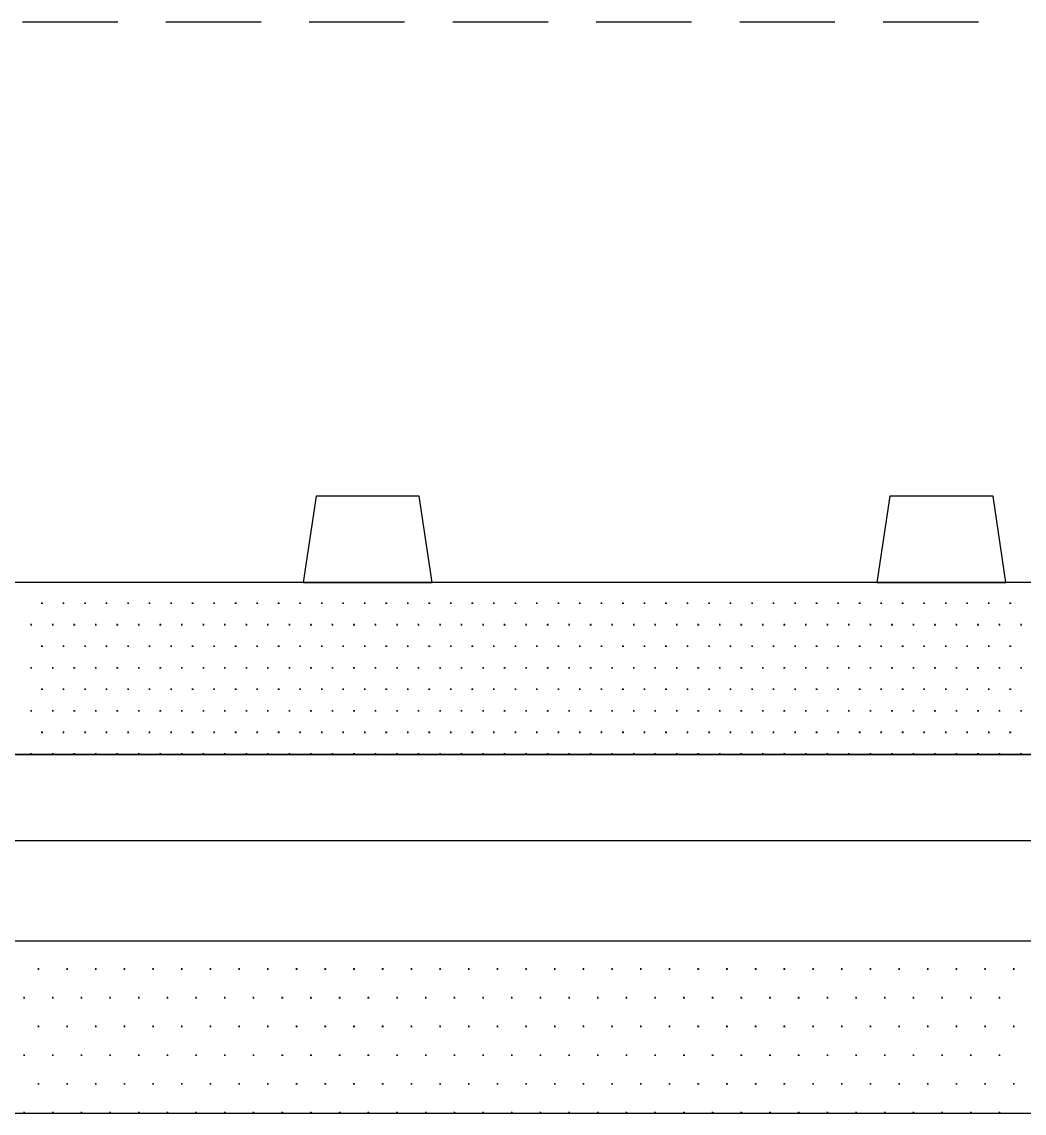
# Model space of a CAD drawing. Extents: x 0 to 291, y 0 to 144.
# Drawn here: x 77.99 to 91.97, y 74.2 to 89.42 of the extents above; entities that cross this region are included whole.
import ezdxf

# ---------------------------------------------------------------- set-up
doc = ezdxf.new("R2010")
doc.units = 0

msp = doc.modelspace()

# ---------------------------------------------------------------- linework, layer by layer
at = {"layer": 'StackupLayer'}
for p, q in [((78, 89.415), (79.328, 89.415)), ((80, 89.415), (81.328, 89.415)), ((82, 89.415), (83.328, 89.415)), ((84, 89.415), (85.328, 89.415)), ((86, 89.415), (87.328, 89.415)), ((88, 89.415), (89.328, 89.415)), ((90, 89.415), (91.328, 89.415)), ((82.093, 82.8), (81.913, 81.6)), ((83.533, 82.8), (82.093, 82.8)), ((83.713, 81.6), (83.533, 82.8)), ((90.093, 82.8), (89.913, 81.6)), ((91.533, 82.8), (90.093, 82.8)), ((91.713, 81.6), (91.533, 82.8)), ((106.813, 81.6), (50.813, 81.6)), ((81.913, 81.6), (83.713, 81.6)), ((89.913, 81.6), (91.713, 81.6)), ((78.263, 81.31), (78.283, 81.31)), ((78.273, 81.3), (78.273, 81.32)), ((78.563, 81.31), (78.583, 81.31)), ((78.573, 81.3), (78.573, 81.32)), ((78.863, 81.31), (78.883, 81.31)), ((78.873, 81.3), (78.873, 81.32)), ((79.163, 81.31), (79.183, 81.31)), ((79.173, 81.3), (79.173, 81.32)), ((79.463, 81.31), (79.483, 81.31)), ((79.473, 81.3), (79.473, 81.32)), ((79.763, 81.31), (79.783, 81.31)), ((79.773, 81.3), (79.773, 81.32)), ((80.063, 81.31), (80.083, 81.31)), ((80.073, 81.3), (80.073, 81.32)), ((80.363, 81.31), (80.383, 81.31)), ((80.373, 81.3), (80.373, 81.32)), ((80.663, 81.31), (80.683, 81.31)), ((80.673, 81.3), (80.673, 81.32)), ((80.963, 81.31), (80.983, 81.31)), ((80.973, 81.3), (80.973, 81.32)), ((81.263, 81.31), (81.283, 81.31)), ((81.273, 81.3), (81.273, 81.32)), ((81.563, 81.31), (81.583, 81.31)), ((81.573, 81.3), (81.573, 81.32)), ((81.863, 81.31), (81.883, 81.31)), ((81.873, 81.3), (81.873, 81.32)), ((82.163, 81.31), (82.183, 81.31)), ((82.173, 81.3), (82.173, 81.32)), ((82.463, 81.31), (82.483, 81.31)), ((82.473, 81.3), (82.473, 81.32)), ((82.763, 81.31), (82.783, 81.31)), ((82.773, 81.3), (82.773, 81.32)), ((83.063, 81.31), (83.083, 81.31)), ((83.073, 81.3), (83.073, 81.32)), ((83.363, 81.31), (83.383, 81.31)), ((83.373, 81.3), (83.373, 81.32)), ((83.663, 81.31), (83.683, 81.31)), ((83.673, 81.3), (83.673, 81.32)), ((83.963, 81.31), (83.983, 81.31)), ((83.973, 81.3), (83.973, 81.32)), ((84.263, 81.31), (84.283, 81.31)), ((84.273, 81.3), (84.273, 81.32)), ((84.563, 81.31), (84.583, 81.31)), ((84.573, 81.3), (84.573, 81.32)), ((84.863, 81.31), (84.883, 81.31)), ((84.873, 81.3), (84.873, 81.32)), ((85.163, 81.31), (85.183, 81.31)), ((85.173, 81.3), (85.173, 81.32)), ((85.463, 81.31), (85.483, 81.31)), ((85.473, 81.3), (85.473, 81.32)), ((85.763, 81.31), (85.783, 81.31)), ((85.773, 81.3), (85.773, 81.32)), ((86.063, 81.31), (86.083, 81.31)), ((86.073, 81.3), (86.073, 81.32)), ((86.363, 81.31), (86.383, 81.31)), ((86.373, 81.3), (86.373, 81.32)), ((86.663, 81.31), (86.683, 81.31)), ((86.673, 81.3), (86.673, 81.32)), ((86.963, 81.31), (86.983, 81.31)), ((86.973, 81.3), (86.973, 81.32)), ((87.263, 81.31), (87.283, 81.31)), ((87.273, 81.3), (87.273, 81.32)), ((87.563, 81.31), (87.583, 81.31)), ((87.573, 81.3), (87.573, 81.32)), ((87.863, 81.31), (87.883, 81.31)), ((87.873, 81.3), (87.873, 81.32)), ((88.163, 81.31), (88.183, 81.31)), ((88.173, 81.3), (88.173, 81.32)), ((88.463, 81.31), (88.483, 81.31)), ((88.473, 81.3), (88.473, 81.32)), ((88.763, 81.31), (88.783, 81.31)), ((88.773, 81.3), (88.773, 81.32)), ((89.063, 81.31), (89.083, 81.31)), ((89.073, 81.3), (89.073, 81.32)), ((89.363, 81.31), (89.383, 81.31)), ((89.373, 81.3), (89.373, 81.32)), ((89.663, 81.31), (89.683, 81.31)), ((89.673, 81.3), (89.673, 81.32)), ((89.963, 81.31), (89.983, 81.31)), ((89.973, 81.3), (89.973, 81.32)), ((90.263, 81.31), (90.283, 81.31)), ((90.273, 81.3), (90.273, 81.32)), ((90.563, 81.31), (90.583, 81.31)), ((90.573, 81.3), (90.573, 81.32)), ((90.863, 81.31), (90.883, 81.31)), ((90.873, 81.3), (90.873, 81.32)), ((91.163, 81.31), (91.183, 81.31)), ((91.173, 81.3), (91.173, 81.32)), ((91.463, 81.31), (91.483, 81.31)), ((91.473, 81.3), (91.473, 81.32)), ((91.763, 81.31), (91.783, 81.31)), ((91.773, 81.3), (91.773, 81.32)), ((78.113, 81.01), (78.133, 81.01)), ((78.123, 81), (78.123, 81.02)), ((78.413, 81.01), (78.433, 81.01)), ((78.423, 81), (78.423, 81.02)), ((78.713, 81.01), (78.733, 81.01)), ((78.723, 81), (78.723, 81.02)), ((79.013, 81.01), (79.033, 81.01)), ((79.023, 81), (79.023, 81.02)), ((79.313, 81.01), (79.333, 81.01)), ((79.323, 81), (79.323, 81.02)), ((79.613, 81.01), (79.633, 81.01)), ((79.623, 81), (79.623, 81.02)), ((79.913, 81.01), (79.933, 81.01)), ((79.923, 81), (79.923, 81.02)), ((80.213, 81.01), (80.233, 81.01)), ((80.223, 81), (80.223, 81.02)), ((80.513, 81.01), (80.533, 81.01)), ((80.523, 81), (80.523, 81.02)), ((80.813, 81.01), (80.833, 81.01)), ((80.823, 81), (80.823, 81.02)), ((81.113, 81.01), (81.133, 81.01)), ((81.123, 81), (81.123, 81.02)), ((81.413, 81.01), (81.433, 81.01)), ((81.423, 81), (81.423, 81.02)), ((81.713, 81.01), (81.733, 81.01)), ((81.723, 81), (81.723, 81.02)), ((82.013, 81.01), (82.033, 81.01)), ((82.023, 81), (82.023, 81.02)), ((82.313, 81.01), (82.333, 81.01)), ((82.323, 81), (82.323, 81.02)), ((82.613, 81.01), (82.633, 81.01)), ((82.623, 81), (82.623, 81.02)), ((82.913, 81.01), (82.933, 81.01)), ((82.923, 81), (82.923, 81.02)), ((83.213, 81.01), (83.233, 81.01)), ((83.223, 81), (83.223, 81.02)), ((83.513, 81.01), (83.533, 81.01)), ((83.523, 81), (83.523, 81.02)), ((83.813, 81.01), (83.833, 81.01)), ((83.823, 81), (83.823, 81.02)), ((84.113, 81.01), (84.133, 81.01)), ((84.123, 81), (84.123, 81.02)), ((84.413, 81.01), (84.433, 81.01)), ((84.423, 81), (84.423, 81.02)), ((84.713, 81.01), (84.733, 81.01)), ((84.723, 81), (84.723, 81.02)), ((85.013, 81.01), (85.033, 81.01)), ((85.023, 81), (85.023, 81.02)), ((85.313, 81.01), (85.333, 81.01)), ((85.323, 81), (85.323, 81.02)), ((85.613, 81.01), (85.633, 81.01)), ((85.623, 81), (85.623, 81.02)), ((85.913, 81.01), (85.933, 81.01)), ((85.923, 81), (85.923, 81.02)), ((86.213, 81.01), (86.233, 81.01)), ((86.223, 81), (86.223, 81.02)), ((86.513, 81.01), (86.533, 81.01)), ((86.523, 81), (86.523, 81.02)), ((86.813, 81.01), (86.833, 81.01)), ((86.823, 81), (86.823, 81.02)), ((87.113, 81.01), (87.133, 81.01)), ((87.123, 81), (87.123, 81.02)), ((87.413, 81.01), (87.433, 81.01)), ((87.423, 81), (87.423, 81.02)), ((87.713, 81.01), (87.733, 81.01)), ((87.723, 81), (87.723, 81.02)), ((88.013, 81.01), (88.033, 81.01)), ((88.023, 81), (88.023, 81.02)), ((88.313, 81.01), (88.333, 81.01)), ((88.323, 81), (88.323, 81.02)), ((88.613, 81.01), (88.633, 81.01)), ((88.623, 81), (88.623, 81.02)), ((88.913, 81.01), (88.933, 81.01)), ((88.923, 81), (88.923, 81.02)), ((89.213, 81.01), (89.233, 81.01)), ((89.223, 81), (89.223, 81.02)), ((89.513, 81.01), (89.533, 81.01)), ((89.523, 81), (89.523, 81.02)), ((89.813, 81.01), (89.833, 81.01)), ((89.823, 81), (89.823, 81.02)), ((90.113, 81.01), (90.133, 81.01)), ((90.123, 81), (90.123, 81.02)), ((90.413, 81.01), (90.433, 81.01)), ((90.423, 81), (90.423, 81.02)), ((90.713, 81.01), (90.733, 81.01)), ((90.723, 81), (90.723, 81.02)), ((91.013, 81.01), (91.033, 81.01)), ((91.023, 81), (91.023, 81.02)), ((91.313, 81.01), (91.333, 81.01)), ((91.323, 81), (91.323, 81.02)), ((91.613, 81.01), (91.633, 81.01)), ((91.623, 81), (91.623, 81.02)), ((91.913, 81.01), (91.933, 81.01)), ((91.923, 81), (91.923, 81.02)), ((78.263, 80.71), (78.283, 80.71)), ((78.273, 80.7), (78.273, 80.72)), ((78.563, 80.71), (78.583, 80.71)), ((78.573, 80.7), (78.573, 80.72)), ((78.863, 80.71), (78.883, 80.71)), ((78.873, 80.7), (78.873, 80.72)), ((79.163, 80.71), (79.183, 80.71)), ((79.173, 80.7), (79.173, 80.72)), ((79.463, 80.71), (79.483, 80.71)), ((79.473, 80.7), (79.473, 80.72)), ((79.763, 80.71), (79.783, 80.71)), ((79.773, 80.7), (79.773, 80.72)), ((80.063, 80.71), (80.083, 80.71)), ((80.073, 80.7), (80.073, 80.72)), ((80.363, 80.71), (80.383, 80.71)), ((80.373, 80.7), (80.373, 80.72)), ((80.663, 80.71), (80.683, 80.71)), ((80.673, 80.7), (80.673, 80.72)), ((80.963, 80.71), (80.983, 80.71)), ((80.973, 80.7), (80.973, 80.72)), ((81.263, 80.71), (81.283, 80.71)), ((81.273, 80.7), (81.273, 80.72)), ((81.563, 80.71), (81.583, 80.71)), ((81.573, 80.7), (81.573, 80.72)), ((81.863, 80.71), (81.883, 80.71)), ((81.873, 80.7), (81.873, 80.72)), ((82.163, 80.71), (82.183, 80.71)), ((82.173, 80.7), (82.173, 80.72)), ((82.463, 80.71), (82.483, 80.71)), ((82.473, 80.7), (82.473, 80.72)), ((82.763, 80.71), (82.783, 80.71)), ((82.773, 80.7), (82.773, 80.72)), ((83.063, 80.71), (83.083, 80.71)), ((83.073, 80.7), (83.073, 80.72)), ((83.363, 80.71), (83.383, 80.71)), ((83.373, 80.7), (83.373, 80.72)), ((83.663, 80.71), (83.683, 80.71)), ((83.673, 80.7), (83.673, 80.72)), ((83.963, 80.71), (83.983, 80.71)), ((83.973, 80.7), (83.973, 80.72)), ((84.263, 80.71), (84.283, 80.71)), ((84.273, 80.7), (84.273, 80.72)), ((84.563, 80.71), (84.583, 80.71)), ((84.573, 80.7), (84.573, 80.72)), ((84.863, 80.71), (84.883, 80.71)), ((84.873, 80.7), (84.873, 80.72)), ((85.163, 80.71), (85.183, 80.71)), ((85.173, 80.7), (85.173, 80.72)), ((85.463, 80.71), (85.483, 80.71)), ((85.473, 80.7), (85.473, 80.72)), ((85.763, 80.71), (85.783, 80.71)), ((85.773, 80.7), (85.773, 80.72)), ((86.063, 80.71), (86.083, 80.71)), ((86.073, 80.7), (86.073, 80.72)), ((86.363, 80.71), (86.383, 80.71)), ((86.373, 80.7), (86.373, 80.72)), ((86.663, 80.71), (86.683, 80.71)), ((86.673, 80.7), (86.673, 80.72)), ((86.963, 80.71), (86.983, 80.71)), ((86.973, 80.7), (86.973, 80.72)), ((87.263, 80.71), (87.283, 80.71)), ((87.273, 80.7), (87.273, 80.72)), ((87.563, 80.71), (87.583, 80.71)), ((87.573, 80.7), (87.573, 80.72)), ((87.863, 80.71), (87.883, 80.71)), ((87.873, 80.7), (87.873, 80.72)), ((88.163, 80.71), (88.183, 80.71)), ((88.173, 80.7), (88.173, 80.72)), ((88.463, 80.71), (88.483, 80.71)), ((88.473, 80.7), (88.473, 80.72)), ((88.763, 80.71), (88.783, 80.71)), ((88.773, 80.7), (88.773, 80.72)), ((89.063, 80.71), (89.083, 80.71)), ((89.073, 80.7), (89.073, 80.72)), ((89.363, 80.71), (89.383, 80.71)), ((89.373, 80.7), (89.373, 80.72)), ((89.663, 80.71), (89.683, 80.71)), ((89.673, 80.7), (89.673, 80.72)), ((89.963, 80.71), (89.983, 80.71)), ((89.973, 80.7), (89.973, 80.72)), ((90.263, 80.71), (90.283, 80.71)), ((90.273, 80.7), (90.273, 80.72)), ((90.563, 80.71), (90.583, 80.71)), ((90.573, 80.7), (90.573, 80.72)), ((90.863, 80.71), (90.883, 80.71)), ((90.873, 80.7), (90.873, 80.72)), ((91.163, 80.71), (91.183, 80.71)), ((91.173, 80.7), (91.173, 80.72)), ((91.463, 80.71), (91.483, 80.71)), ((91.473, 80.7), (91.473, 80.72)), ((91.763, 80.71), (91.783, 80.71)), ((91.773, 80.7), (91.773, 80.72)), ((78.113, 80.41), (78.133, 80.41)), ((78.123, 80.4), (78.123, 80.42)), ((78.413, 80.41), (78.433, 80.41)), ((78.423, 80.4), (78.423, 80.42)), ((78.713, 80.41), (78.733, 80.41)), ((78.723, 80.4), (78.723, 80.42)), ((79.013, 80.41), (79.033, 80.41)), ((79.023, 80.4), (79.023, 80.42)), ((79.313, 80.41), (79.333, 80.41)), ((79.323, 80.4), (79.323, 80.42)), ((79.613, 80.41), (79.633, 80.41)), ((79.623, 80.4), (79.623, 80.42)), ((79.913, 80.41), (79.933, 80.41)), ((79.923, 80.4), (79.923, 80.42)), ((80.213, 80.41), (80.233, 80.41)), ((80.223, 80.4), (80.223, 80.42)), ((80.513, 80.41), (80.533, 80.41)), ((80.523, 80.4), (80.523, 80.42)), ((80.813, 80.41), (80.833, 80.41)), ((80.823, 80.4), (80.823, 80.42)), ((81.113, 80.41), (81.133, 80.41)), ((81.123, 80.4), (81.123, 80.42)), ((81.413, 80.41), (81.433, 80.41)), ((81.423, 80.4), (81.423, 80.42)), ((81.713, 80.41), (81.733, 80.41)), ((81.723, 80.4), (81.723, 80.42)), ((82.013, 80.41), (82.033, 80.41)), ((82.023, 80.4), (82.023, 80.42)), ((82.313, 80.41), (82.333, 80.41)), ((82.323, 80.4), (82.323, 80.42)), ((82.613, 80.41), (82.633, 80.41)), ((82.623, 80.4), (82.623, 80.42)), ((82.913, 80.41), (82.933, 80.41)), ((82.923, 80.4), (82.923, 80.42)), ((83.213, 80.41), (83.233, 80.41)), ((83.223, 80.4), (83.223, 80.42)), ((83.513, 80.41), (83.533, 80.41)), ((83.523, 80.4), (83.523, 80.42)), ((83.813, 80.41), (83.833, 80.41)), ((83.823, 80.4), (83.823, 80.42)), ((84.113, 80.41), (84.133, 80.41)), ((84.123, 80.4), (84.123, 80.42)), ((84.413, 80.41), (84.433, 80.41)), ((84.423, 80.4), (84.423, 80.42)), ((84.713, 80.41), (84.733, 80.41)), ((84.723, 80.4), (84.723, 80.42)), ((85.013, 80.41), (85.033, 80.41)), ((85.023, 80.4), (85.023, 80.42)), ((85.313, 80.41), (85.333, 80.41)), ((85.323, 80.4), (85.323, 80.42)), ((85.613, 80.41), (85.633, 80.41)), ((85.623, 80.4), (85.623, 80.42)), ((85.913, 80.41), (85.933, 80.41)), ((85.923, 80.4), (85.923, 80.42)), ((86.213, 80.41), (86.233, 80.41)), ((86.223, 80.4), (86.223, 80.42)), ((86.513, 80.41), (86.533, 80.41)), ((86.523, 80.4), (86.523, 80.42)), ((86.813, 80.41), (86.833, 80.41)), ((86.823, 80.4), (86.823, 80.42)), ((87.113, 80.41), (87.133, 80.41)), ((87.123, 80.4), (87.123, 80.42)), ((87.413, 80.41), (87.433, 80.41)), ((87.423, 80.4), (87.423, 80.42)), ((87.713, 80.41), (87.733, 80.41)), ((87.723, 80.4), (87.723, 80.42)), ((88.013, 80.41), (88.033, 80.41)), ((88.023, 80.4), (88.023, 80.42)), ((88.313, 80.41), (88.333, 80.41)), ((88.323, 80.4), (88.323, 80.42)), ((88.613, 80.41), (88.633, 80.41)), ((88.623, 80.4), (88.623, 80.42)), ((88.913, 80.41), (88.933, 80.41)), ((88.923, 80.4), (88.923, 80.42)), ((89.213, 80.41), (89.233, 80.41)), ((89.223, 80.4), (89.223, 80.42)), ((89.513, 80.41), (89.533, 80.41)), ((89.523, 80.4), (89.523, 80.42)), ((89.813, 80.41), (89.833, 80.41)), ((89.823, 80.4), (89.823, 80.42)), ((90.113, 80.41), (90.133, 80.41)), ((90.123, 80.4), (90.123, 80.42)), ((90.413, 80.41), (90.433, 80.41)), ((90.423, 80.4), (90.423, 80.42)), ((90.713, 80.41), (90.733, 80.41)), ((90.723, 80.4), (90.723, 80.42)), ((91.013, 80.41), (91.033, 80.41)), ((91.023, 80.4), (91.023, 80.42)), ((91.313, 80.41), (91.333, 80.41)), ((91.323, 80.4), (91.323, 80.42)), ((91.613, 80.41), (91.633, 80.41)), ((91.623, 80.4), (91.623, 80.42)), ((91.913, 80.41), (91.933, 80.41)), ((91.923, 80.4), (91.923, 80.42)), ((78.263, 80.11), (78.283, 80.11)), ((78.273, 80.1), (78.273, 80.12)), ((78.563, 80.11), (78.583, 80.11)), ((78.573, 80.1), (78.573, 80.12)), ((78.863, 80.11), (78.883, 80.11)), ((78.873, 80.1), (78.873, 80.12)), ((79.163, 80.11), (79.183, 80.11)), ((79.173, 80.1), (79.173, 80.12)), ((79.463, 80.11), (79.483, 80.11)), ((79.473, 80.1), (79.473, 80.12)), ((79.763, 80.11), (79.783, 80.11)), ((79.773, 80.1), (79.773, 80.12)), ((80.063, 80.11), (80.083, 80.11)), ((80.073, 80.1), (80.073, 80.12)), ((80.363, 80.11), (80.383, 80.11)), ((80.373, 80.1), (80.373, 80.12)), ((80.663, 80.11), (80.683, 80.11)), ((80.673, 80.1), (80.673, 80.12)), ((80.963, 80.11), (80.983, 80.11)), ((80.973, 80.1), (80.973, 80.12)), ((81.263, 80.11), (81.283, 80.11)), ((81.273, 80.1), (81.273, 80.12)), ((81.563, 80.11), (81.583, 80.11)), ((81.573, 80.1), (81.573, 80.12)), ((81.863, 80.11), (81.883, 80.11)), ((81.873, 80.1), (81.873, 80.12)), ((82.163, 80.11), (82.183, 80.11)), ((82.173, 80.1), (82.173, 80.12)), ((82.463, 80.11), (82.483, 80.11)), ((82.473, 80.1), (82.473, 80.12)), ((82.763, 80.11), (82.783, 80.11)), ((82.773, 80.1), (82.773, 80.12)), ((83.063, 80.11), (83.083, 80.11)), ((83.073, 80.1), (83.073, 80.12)), ((83.363, 80.11), (83.383, 80.11)), ((83.373, 80.1), (83.373, 80.12)), ((83.663, 80.11), (83.683, 80.11)), ((83.673, 80.1), (83.673, 80.12)), ((83.963, 80.11), (83.983, 80.11)), ((83.973, 80.1), (83.973, 80.12)), ((84.263, 80.11), (84.283, 80.11)), ((84.273, 80.1), (84.273, 80.12)), ((84.563, 80.11), (84.583, 80.11)), ((84.573, 80.1), (84.573, 80.12)), ((84.863, 80.11), (84.883, 80.11)), ((84.873, 80.1), (84.873, 80.12)), ((85.163, 80.11), (85.183, 80.11)), ((85.173, 80.1), (85.173, 80.12)), ((85.463, 80.11), (85.483, 80.11)), ((85.473, 80.1), (85.473, 80.12)), ((85.763, 80.11), (85.783, 80.11)), ((85.773, 80.1), (85.773, 80.12)), ((86.063, 80.11), (86.083, 80.11)), ((86.073, 80.1), (86.073, 80.12)), ((86.363, 80.11), (86.383, 80.11)), ((86.373, 80.1), (86.373, 80.12)), ((86.663, 80.11), (86.683, 80.11)), ((86.673, 80.1), (86.673, 80.12)), ((86.963, 80.11), (86.983, 80.11)), ((86.973, 80.1), (86.973, 80.12)), ((87.263, 80.11), (87.283, 80.11)), ((87.273, 80.1), (87.273, 80.12)), ((87.563, 80.11), (87.583, 80.11)), ((87.573, 80.1), (87.573, 80.12)), ((87.863, 80.11), (87.883, 80.11)), ((87.873, 80.1), (87.873, 80.12)), ((88.163, 80.11), (88.183, 80.11)), ((88.173, 80.1), (88.173, 80.12)), ((88.463, 80.11), (88.483, 80.11)), ((88.473, 80.1), (88.473, 80.12)), ((88.763, 80.11), (88.783, 80.11)), ((88.773, 80.1), (88.773, 80.12)), ((89.063, 80.11), (89.083, 80.11)), ((89.073, 80.1), (89.073, 80.12)), ((89.363, 80.11), (89.383, 80.11)), ((89.373, 80.1), (89.373, 80.12)), ((89.663, 80.11), (89.683, 80.11)), ((89.673, 80.1), (89.673, 80.12)), ((89.963, 80.11), (89.983, 80.11)), ((89.973, 80.1), (89.973, 80.12)), ((90.263, 80.11), (90.283, 80.11)), ((90.273, 80.1), (90.273, 80.12)), ((90.563, 80.11), (90.583, 80.11)), ((90.573, 80.1), (90.573, 80.12)), ((90.863, 80.11), (90.883, 80.11)), ((90.873, 80.1), (90.873, 80.12)), ((91.163, 80.11), (91.183, 80.11)), ((91.173, 80.1), (91.173, 80.12)), ((91.463, 80.11), (91.483, 80.11)), ((91.473, 80.1), (91.473, 80.12)), ((91.763, 80.11), (91.783, 80.11)), ((91.773, 80.1), (91.773, 80.12)), ((78.113, 79.81), (78.133, 79.81)), ((78.123, 79.8), (78.123, 79.82)), ((78.413, 79.81), (78.433, 79.81)), ((78.423, 79.8), (78.423, 79.82)), ((78.713, 79.81), (78.733, 79.81)), ((78.723, 79.8), (78.723, 79.82)), ((79.013, 79.81), (79.033, 79.81)), ((79.023, 79.8), (79.023, 79.82)), ((79.313, 79.81), (79.333, 79.81)), ((79.323, 79.8), (79.323, 79.82)), ((79.613, 79.81), (79.633, 79.81)), ((79.623, 79.8), (79.623, 79.82)), ((79.913, 79.81), (79.933, 79.81)), ((79.923, 79.8), (79.923, 79.82)), ((80.213, 79.81), (80.233, 79.81)), ((80.223, 79.8), (80.223, 79.82)), ((80.513, 79.81), (80.533, 79.81)), ((80.523, 79.8), (80.523, 79.82)), ((80.813, 79.81), (80.833, 79.81)), ((80.823, 79.8), (80.823, 79.82)), ((81.113, 79.81), (81.133, 79.81)), ((81.123, 79.8), (81.123, 79.82)), ((81.413, 79.81), (81.433, 79.81)), ((81.423, 79.8), (81.423, 79.82)), ((81.713, 79.81), (81.733, 79.81)), ((81.723, 79.8), (81.723, 79.82)), ((82.013, 79.81), (82.033, 79.81)), ((82.023, 79.8), (82.023, 79.82)), ((82.313, 79.81), (82.333, 79.81)), ((82.323, 79.8), (82.323, 79.82)), ((82.613, 79.81), (82.633, 79.81)), ((82.623, 79.8), (82.623, 79.82)), ((82.913, 79.81), (82.933, 79.81)), ((82.923, 79.8), (82.923, 79.82)), ((83.213, 79.81), (83.233, 79.81)), ((83.223, 79.8), (83.223, 79.82)), ((83.513, 79.81), (83.533, 79.81)), ((83.523, 79.8), (83.523, 79.82)), ((83.813, 79.81), (83.833, 79.81)), ((83.823, 79.8), (83.823, 79.82)), ((84.113, 79.81), (84.133, 79.81)), ((84.123, 79.8), (84.123, 79.82)), ((84.413, 79.81), (84.433, 79.81)), ((84.423, 79.8), (84.423, 79.82)), ((84.713, 79.81), (84.733, 79.81)), ((84.723, 79.8), (84.723, 79.82)), ((85.013, 79.81), (85.033, 79.81)), ((85.023, 79.8), (85.023, 79.82)), ((85.313, 79.81), (85.333, 79.81)), ((85.323, 79.8), (85.323, 79.82)), ((85.613, 79.81), (85.633, 79.81)), ((85.623, 79.8), (85.623, 79.82)), ((85.913, 79.81), (85.933, 79.81)), ((85.923, 79.8), (85.923, 79.82)), ((86.213, 79.81), (86.233, 79.81)), ((86.223, 79.8), (86.223, 79.82)), ((86.513, 79.81), (86.533, 79.81)), ((86.523, 79.8), (86.523, 79.82)), ((86.813, 79.81), (86.833, 79.81)), ((86.823, 79.8), (86.823, 79.82)), ((87.113, 79.81), (87.133, 79.81)), ((87.123, 79.8), (87.123, 79.82)), ((87.413, 79.81), (87.433, 79.81)), ((87.423, 79.8), (87.423, 79.82)), ((87.713, 79.81), (87.733, 79.81)), ((87.723, 79.8), (87.723, 79.82)), ((88.013, 79.81), (88.033, 79.81)), ((88.023, 79.8), (88.023, 79.82)), ((88.313, 79.81), (88.333, 79.81)), ((88.323, 79.8), (88.323, 79.82)), ((88.613, 79.81), (88.633, 79.81)), ((88.623, 79.8), (88.623, 79.82)), ((88.913, 79.81), (88.933, 79.81)), ((88.923, 79.8), (88.923, 79.82)), ((89.213, 79.81), (89.233, 79.81)), ((89.223, 79.8), (89.223, 79.82)), ((89.513, 79.81), (89.533, 79.81)), ((89.523, 79.8), (89.523, 79.82)), ((89.813, 79.81), (89.833, 79.81)), ((89.823, 79.8), (89.823, 79.82)), ((90.113, 79.81), (90.133, 79.81)), ((90.123, 79.8), (90.123, 79.82)), ((90.413, 79.81), (90.433, 79.81)), ((90.423, 79.8), (90.423, 79.82)), ((90.713, 79.81), (90.733, 79.81)), ((90.723, 79.8), (90.723, 79.82)), ((91.013, 79.81), (91.033, 79.81)), ((91.023, 79.8), (91.023, 79.82)), ((91.313, 79.81), (91.333, 79.81)), ((91.323, 79.8), (91.323, 79.82)), ((91.613, 79.81), (91.633, 79.81)), ((91.623, 79.8), (91.623, 79.82)), ((91.913, 79.81), (91.933, 79.81)), ((91.923, 79.8), (91.923, 79.82)), ((78.263, 79.51), (78.283, 79.51)), ((78.273, 79.5), (78.273, 79.52)), ((78.563, 79.51), (78.583, 79.51)), ((78.573, 79.5), (78.573, 79.52)), ((78.863, 79.51), (78.883, 79.51)), ((78.873, 79.5), (78.873, 79.52)), ((79.163, 79.51), (79.183, 79.51)), ((79.173, 79.5), (79.173, 79.52)), ((79.463, 79.51), (79.483, 79.51)), ((79.473, 79.5), (79.473, 79.52)), ((79.763, 79.51), (79.783, 79.51)), ((79.773, 79.5), (79.773, 79.52)), ((80.063, 79.51), (80.083, 79.51)), ((80.073, 79.5), (80.073, 79.52)), ((80.363, 79.51), (80.383, 79.51)), ((80.373, 79.5), (80.373, 79.52)), ((80.663, 79.51), (80.683, 79.51)), ((80.673, 79.5), (80.673, 79.52)), ((80.963, 79.51), (80.983, 79.51)), ((80.973, 79.5), (80.973, 79.52)), ((81.263, 79.51), (81.283, 79.51)), ((81.273, 79.5), (81.273, 79.52)), ((81.563, 79.51), (81.583, 79.51)), ((81.573, 79.5), (81.573, 79.52)), ((81.863, 79.51), (81.883, 79.51)), ((81.873, 79.5), (81.873, 79.52)), ((82.163, 79.51), (82.183, 79.51)), ((82.173, 79.5), (82.173, 79.52)), ((82.463, 79.51), (82.483, 79.51)), ((82.473, 79.5), (82.473, 79.52)), ((82.763, 79.51), (82.783, 79.51)), ((82.773, 79.5), (82.773, 79.52)), ((83.063, 79.51), (83.083, 79.51)), ((83.073, 79.5), (83.073, 79.52)), ((83.363, 79.51), (83.383, 79.51)), ((83.373, 79.5), (83.373, 79.52)), ((83.663, 79.51), (83.683, 79.51)), ((83.673, 79.5), (83.673, 79.52)), ((83.963, 79.51), (83.983, 79.51)), ((83.973, 79.5), (83.973, 79.52)), ((84.263, 79.51), (84.283, 79.51)), ((84.273, 79.5), (84.273, 79.52)), ((84.563, 79.51), (84.583, 79.51)), ((84.573, 79.5), (84.573, 79.52)), ((84.863, 79.51), (84.883, 79.51)), ((84.873, 79.5), (84.873, 79.52)), ((85.163, 79.51), (85.183, 79.51)), ((85.173, 79.5), (85.173, 79.52)), ((85.463, 79.51), (85.483, 79.51)), ((85.473, 79.5), (85.473, 79.52)), ((85.763, 79.51), (85.783, 79.51)), ((85.773, 79.5), (85.773, 79.52)), ((86.063, 79.51), (86.083, 79.51)), ((86.073, 79.5), (86.073, 79.52)), ((86.363, 79.51), (86.383, 79.51)), ((86.373, 79.5), (86.373, 79.52)), ((86.663, 79.51), (86.683, 79.51)), ((86.673, 79.5), (86.673, 79.52)), ((86.963, 79.51), (86.983, 79.51)), ((86.973, 79.5), (86.973, 79.52)), ((87.263, 79.51), (87.283, 79.51)), ((87.273, 79.5), (87.273, 79.52)), ((87.563, 79.51), (87.583, 79.51)), ((87.573, 79.5), (87.573, 79.52)), ((87.863, 79.51), (87.883, 79.51)), ((87.873, 79.5), (87.873, 79.52)), ((88.163, 79.51), (88.183, 79.51)), ((88.173, 79.5), (88.173, 79.52)), ((88.463, 79.51), (88.483, 79.51)), ((88.473, 79.5), (88.473, 79.52)), ((88.763, 79.51), (88.783, 79.51)), ((88.773, 79.5), (88.773, 79.52)), ((89.063, 79.51), (89.083, 79.51)), ((89.073, 79.5), (89.073, 79.52)), ((89.363, 79.51), (89.383, 79.51)), ((89.373, 79.5), (89.373, 79.52)), ((89.663, 79.51), (89.683, 79.51)), ((89.673, 79.5), (89.673, 79.52)), ((89.963, 79.51), (89.983, 79.51)), ((89.973, 79.5), (89.973, 79.52)), ((90.263, 79.51), (90.283, 79.51)), ((90.273, 79.5), (90.273, 79.52)), ((90.563, 79.51), (90.583, 79.51)), ((90.573, 79.5), (90.573, 79.52)), ((90.863, 79.51), (90.883, 79.51)), ((90.873, 79.5), (90.873, 79.52)), ((91.163, 79.51), (91.183, 79.51)), ((91.173, 79.5), (91.173, 79.52)), ((91.463, 79.51), (91.483, 79.51)), ((91.473, 79.5), (91.473, 79.52)), ((91.763, 79.51), (91.783, 79.51)), ((91.773, 79.5), (91.773, 79.52)), ((106.813, 79.2), (50.813, 79.2)), ((50.813, 79.2), (106.813, 79.2)), ((78.113, 79.21), (78.133, 79.21)), ((78.123, 79.2), (78.123, 79.22)), ((78.413, 79.21), (78.433, 79.21)), ((78.423, 79.2), (78.423, 79.22)), ((78.713, 79.21), (78.733, 79.21)), ((78.723, 79.2), (78.723, 79.22)), ((79.013, 79.21), (79.033, 79.21)), ((79.023, 79.2), (79.023, 79.22)), ((79.313, 79.21), (79.333, 79.21)), ((79.323, 79.2), (79.323, 79.22)), ((79.613, 79.21), (79.633, 79.21)), ((79.623, 79.2), (79.623, 79.22)), ((79.913, 79.21), (79.933, 79.21)), ((79.923, 79.2), (79.923, 79.22)), ((80.213, 79.21), (80.233, 79.21)), ((80.223, 79.2), (80.223, 79.22)), ((80.513, 79.21), (80.533, 79.21)), ((80.523, 79.2), (80.523, 79.22)), ((80.813, 79.21), (80.833, 79.21)), ((80.823, 79.2), (80.823, 79.22)), ((81.113, 79.21), (81.133, 79.21)), ((81.123, 79.2), (81.123, 79.22)), ((81.413, 79.21), (81.433, 79.21)), ((81.423, 79.2), (81.423, 79.22)), ((81.713, 79.21), (81.733, 79.21)), ((81.723, 79.2), (81.723, 79.22)), ((82.013, 79.21), (82.033, 79.21)), ((82.023, 79.2), (82.023, 79.22)), ((82.313, 79.21), (82.333, 79.21)), ((82.323, 79.2), (82.323, 79.22)), ((82.613, 79.21), (82.633, 79.21)), ((82.623, 79.2), (82.623, 79.22)), ((82.913, 79.21), (82.933, 79.21)), ((82.923, 79.2), (82.923, 79.22)), ((83.213, 79.21), (83.233, 79.21)), ((83.223, 79.2), (83.223, 79.22)), ((83.513, 79.21), (83.533, 79.21)), ((83.523, 79.2), (83.523, 79.22)), ((83.813, 79.21), (83.833, 79.21)), ((83.823, 79.2), (83.823, 79.22)), ((84.113, 79.21), (84.133, 79.21)), ((84.123, 79.2), (84.123, 79.22)), ((84.413, 79.21), (84.433, 79.21)), ((84.423, 79.2), (84.423, 79.22)), ((84.713, 79.21), (84.733, 79.21)), ((84.723, 79.2), (84.723, 79.22)), ((85.013, 79.21), (85.033, 79.21)), ((85.023, 79.2), (85.023, 79.22)), ((85.313, 79.21), (85.333, 79.21)), ((85.323, 79.2), (85.323, 79.22)), ((85.613, 79.21), (85.633, 79.21)), ((85.623, 79.2), (85.623, 79.22)), ((85.913, 79.21), (85.933, 79.21)), ((85.923, 79.2), (85.923, 79.22)), ((86.213, 79.21), (86.233, 79.21)), ((86.223, 79.2), (86.223, 79.22)), ((86.513, 79.21), (86.533, 79.21)), ((86.523, 79.2), (86.523, 79.22)), ((86.813, 79.21), (86.833, 79.21)), ((86.823, 79.2), (86.823, 79.22)), ((87.113, 79.21), (87.133, 79.21)), ((87.123, 79.2), (87.123, 79.22)), ((87.413, 79.21), (87.433, 79.21)), ((87.423, 79.2), (87.423, 79.22)), ((87.713, 79.21), (87.733, 79.21)), ((87.723, 79.2), (87.723, 79.22)), ((88.013, 79.21), (88.033, 79.21)), ((88.023, 79.2), (88.023, 79.22)), ((88.313, 79.21), (88.333, 79.21)), ((88.323, 79.2), (88.323, 79.22)), ((88.613, 79.21), (88.633, 79.21)), ((88.623, 79.2), (88.623, 79.22)), ((88.913, 79.21), (88.933, 79.21)), ((88.923, 79.2), (88.923, 79.22)), ((89.213, 79.21), (89.233, 79.21)), ((89.223, 79.2), (89.223, 79.22)), ((89.513, 79.21), (89.533, 79.21)), ((89.523, 79.2), (89.523, 79.22)), ((89.813, 79.21), (89.833, 79.21)), ((89.823, 79.2), (89.823, 79.22)), ((90.113, 79.21), (90.133, 79.21)), ((90.123, 79.2), (90.123, 79.22)), ((90.413, 79.21), (90.433, 79.21)), ((90.423, 79.2), (90.423, 79.22)), ((90.713, 79.21), (90.733, 79.21)), ((90.723, 79.2), (90.723, 79.22)), ((91.013, 79.21), (91.033, 79.21)), ((91.023, 79.2), (91.023, 79.22)), ((91.313, 79.21), (91.333, 79.21)), ((91.323, 79.2), (91.323, 79.22)), ((91.613, 79.21), (91.633, 79.21)), ((91.623, 79.2), (91.623, 79.22)), ((91.913, 79.21), (91.933, 79.21)), ((91.923, 79.2), (91.923, 79.22)), ((50.813, 78), (106.813, 78)), ((106.813, 76.6), (50.813, 76.6)), ((78.213, 76.21), (78.233, 76.21)), ((78.223, 76.2), (78.223, 76.22)), ((78.613, 76.21), (78.633, 76.21)), ((78.623, 76.2), (78.623, 76.22)), ((79.013, 76.21), (79.033, 76.21)), ((79.023, 76.2), (79.023, 76.22)), ((79.413, 76.21), (79.433, 76.21)), ((79.423, 76.2), (79.423, 76.22)), ((79.813, 76.21), (79.833, 76.21)), ((79.823, 76.2), (79.823, 76.22)), ((80.213, 76.21), (80.233, 76.21)), ((80.223, 76.2), (80.223, 76.22)), ((80.613, 76.21), (80.633, 76.21)), ((80.623, 76.2), (80.623, 76.22)), ((81.013, 76.21), (81.033, 76.21)), ((81.023, 76.2), (81.023, 76.22)), ((81.413, 76.21), (81.433, 76.21)), ((81.423, 76.2), (81.423, 76.22)), ((81.813, 76.21), (81.833, 76.21)), ((81.823, 76.2), (81.823, 76.22)), ((82.213, 76.21), (82.233, 76.21)), ((82.223, 76.2), (82.223, 76.22)), ((82.613, 76.21), (82.633, 76.21)), ((82.623, 76.2), (82.623, 76.22)), ((83.013, 76.21), (83.033, 76.21)), ((83.023, 76.2), (83.023, 76.22)), ((83.413, 76.21), (83.433, 76.21)), ((83.423, 76.2), (83.423, 76.22)), ((83.813, 76.21), (83.833, 76.21)), ((83.823, 76.2), (83.823, 76.22)), ((84.213, 76.21), (84.233, 76.21)), ((84.223, 76.2), (84.223, 76.22)), ((84.613, 76.21), (84.633, 76.21)), ((84.623, 76.2), (84.623, 76.22)), ((85.013, 76.21), (85.033, 76.21)), ((85.023, 76.2), (85.023, 76.22)), ((85.413, 76.21), (85.433, 76.21)), ((85.423, 76.2), (85.423, 76.22)), ((85.813, 76.21), (85.833, 76.21)), ((85.823, 76.2), (85.823, 76.22)), ((86.213, 76.21), (86.233, 76.21)), ((86.223, 76.2), (86.223, 76.22)), ((86.613, 76.21), (86.633, 76.21)), ((86.623, 76.2), (86.623, 76.22)), ((87.013, 76.21), (87.033, 76.21)), ((87.023, 76.2), (87.023, 76.22)), ((87.413, 76.21), (87.433, 76.21)), ((87.423, 76.2), (87.423, 76.22)), ((87.813, 76.21), (87.833, 76.21)), ((87.823, 76.2), (87.823, 76.22)), ((88.213, 76.21), (88.233, 76.21)), ((88.223, 76.2), (88.223, 76.22)), ((88.613, 76.21), (88.633, 76.21)), ((88.623, 76.2), (88.623, 76.22)), ((89.013, 76.21), (89.033, 76.21)), ((89.023, 76.2), (89.023, 76.22)), ((89.413, 76.21), (89.433, 76.21)), ((89.423, 76.2), (89.423, 76.22)), ((89.813, 76.21), (89.833, 76.21)), ((89.823, 76.2), (89.823, 76.22)), ((90.213, 76.21), (90.233, 76.21)), ((90.223, 76.2), (90.223, 76.22)), ((90.613, 76.21), (90.633, 76.21)), ((90.623, 76.2), (90.623, 76.22)), ((91.013, 76.21), (91.033, 76.21)), ((91.023, 76.2), (91.023, 76.22)), ((91.413, 76.21), (91.433, 76.21)), ((91.423, 76.2), (91.423, 76.22)), ((91.813, 76.21), (91.833, 76.21)), ((91.823, 76.2), (91.823, 76.22)), ((78.013, 75.81), (78.033, 75.81)), ((78.023, 75.8), (78.023, 75.82)), ((78.413, 75.81), (78.433, 75.81)), ((78.423, 75.8), (78.423, 75.82)), ((78.813, 75.81), (78.833, 75.81)), ((78.823, 75.8), (78.823, 75.82)), ((79.213, 75.81), (79.233, 75.81)), ((79.223, 75.8), (79.223, 75.82)), ((79.613, 75.81), (79.633, 75.81)), ((79.623, 75.8), (79.623, 75.82)), ((80.013, 75.81), (80.033, 75.81)), ((80.023, 75.8), (80.023, 75.82)), ((80.413, 75.81), (80.433, 75.81)), ((80.423, 75.8), (80.423, 75.82)), ((80.813, 75.81), (80.833, 75.81)), ((80.823, 75.8), (80.823, 75.82)), ((81.213, 75.81), (81.233, 75.81)), ((81.223, 75.8), (81.223, 75.82)), ((81.613, 75.81), (81.633, 75.81)), ((81.623, 75.8), (81.623, 75.82)), ((82.013, 75.81), (82.033, 75.81)), ((82.023, 75.8), (82.023, 75.82)), ((82.413, 75.81), (82.433, 75.81)), ((82.423, 75.8), (82.423, 75.82)), ((82.813, 75.81), (82.833, 75.81)), ((82.823, 75.8), (82.823, 75.82)), ((83.213, 75.81), (83.233, 75.81)), ((83.223, 75.8), (83.223, 75.82)), ((83.613, 75.81), (83.633, 75.81)), ((83.623, 75.8), (83.623, 75.82)), ((84.013, 75.81), (84.033, 75.81)), ((84.023, 75.8), (84.023, 75.82)), ((84.413, 75.81), (84.433, 75.81)), ((84.423, 75.8), (84.423, 75.82)), ((84.813, 75.81), (84.833, 75.81)), ((84.823, 75.8), (84.823, 75.82)), ((85.213, 75.81), (85.233, 75.81)), ((85.223, 75.8), (85.223, 75.82)), ((85.613, 75.81), (85.633, 75.81)), ((85.623, 75.8), (85.623, 75.82)), ((86.013, 75.81), (86.033, 75.81)), ((86.023, 75.8), (86.023, 75.82)), ((86.413, 75.81), (86.433, 75.81)), ((86.423, 75.8), (86.423, 75.82)), ((86.813, 75.81), (86.833, 75.81)), ((86.823, 75.8), (86.823, 75.82)), ((87.213, 75.81), (87.233, 75.81)), ((87.223, 75.8), (87.223, 75.82)), ((87.613, 75.81), (87.633, 75.81)), ((87.623, 75.8), (87.623, 75.82)), ((88.013, 75.81), (88.033, 75.81)), ((88.023, 75.8), (88.023, 75.82)), ((88.413, 75.81), (88.433, 75.81)), ((88.423, 75.8), (88.423, 75.82)), ((88.813, 75.81), (88.833, 75.81)), ((88.823, 75.8), (88.823, 75.82)), ((89.213, 75.81), (89.233, 75.81)), ((89.223, 75.8), (89.223, 75.82)), ((89.613, 75.81), (89.633, 75.81)), ((89.623, 75.8), (89.623, 75.82)), ((90.013, 75.81), (90.033, 75.81)), ((90.023, 75.8), (90.023, 75.82)), ((90.413, 75.81), (90.433, 75.81)), ((90.423, 75.8), (90.423, 75.82)), ((90.813, 75.81), (90.833, 75.81)), ((90.823, 75.8), (90.823, 75.82)), ((91.213, 75.81), (91.233, 75.81)), ((91.223, 75.8), (91.223, 75.82)), ((91.613, 75.81), (91.633, 75.81)), ((91.623, 75.8), (91.623, 75.82)), ((78.213, 75.41), (78.233, 75.41)), ((78.223, 75.4), (78.223, 75.42)), ((78.613, 75.41), (78.633, 75.41)), ((78.623, 75.4), (78.623, 75.42)), ((79.013, 75.41), (79.033, 75.41)), ((79.023, 75.4), (79.023, 75.42)), ((79.413, 75.41), (79.433, 75.41)), ((79.423, 75.4), (79.423, 75.42)), ((79.813, 75.41), (79.833, 75.41)), ((79.823, 75.4), (79.823, 75.42)), ((80.213, 75.41), (80.233, 75.41)), ((80.223, 75.4), (80.223, 75.42)), ((80.613, 75.41), (80.633, 75.41)), ((80.623, 75.4), (80.623, 75.42)), ((81.013, 75.41), (81.033, 75.41)), ((81.023, 75.4), (81.023, 75.42)), ((81.413, 75.41), (81.433, 75.41)), ((81.423, 75.4), (81.423, 75.42)), ((81.813, 75.41), (81.833, 75.41)), ((81.823, 75.4), (81.823, 75.42)), ((82.213, 75.41), (82.233, 75.41)), ((82.223, 75.4), (82.223, 75.42)), ((82.613, 75.41), (82.633, 75.41)), ((82.623, 75.4), (82.623, 75.42)), ((83.013, 75.41), (83.033, 75.41)), ((83.023, 75.4), (83.023, 75.42)), ((83.413, 75.41), (83.433, 75.41)), ((83.423, 75.4), (83.423, 75.42)), ((83.813, 75.41), (83.833, 75.41)), ((83.823, 75.4), (83.823, 75.42)), ((84.213, 75.41), (84.233, 75.41)), ((84.223, 75.4), (84.223, 75.42)), ((84.613, 75.41), (84.633, 75.41)), ((84.623, 75.4), (84.623, 75.42)), ((85.013, 75.41), (85.033, 75.41)), ((85.023, 75.4), (85.023, 75.42)), ((85.413, 75.41), (85.433, 75.41)), ((85.423, 75.4), (85.423, 75.42)), ((85.813, 75.41), (85.833, 75.41)), ((85.823, 75.4), (85.823, 75.42)), ((86.213, 75.41), (86.233, 75.41)), ((86.223, 75.4), (86.223, 75.42)), ((86.613, 75.41), (86.633, 75.41)), ((86.623, 75.4), (86.623, 75.42)), ((87.013, 75.41), (87.033, 75.41)), ((87.023, 75.4), (87.023, 75.42)), ((87.413, 75.41), (87.433, 75.41)), ((87.423, 75.4), (87.423, 75.42)), ((87.813, 75.41), (87.833, 75.41)), ((87.823, 75.4), (87.823, 75.42)), ((88.213, 75.41), (88.233, 75.41)), ((88.223, 75.4), (88.223, 75.42)), ((88.613, 75.41), (88.633, 75.41)), ((88.623, 75.4), (88.623, 75.42)), ((89.013, 75.41), (89.033, 75.41)), ((89.023, 75.4), (89.023, 75.42)), ((89.413, 75.41), (89.433, 75.41)), ((89.423, 75.4), (89.423, 75.42)), ((89.813, 75.41), (89.833, 75.41)), ((89.823, 75.4), (89.823, 75.42)), ((90.213, 75.41), (90.233, 75.41)), ((90.223, 75.4), (90.223, 75.42)), ((90.613, 75.41), (90.633, 75.41)), ((90.623, 75.4), (90.623, 75.42)), ((91.013, 75.41), (91.033, 75.41)), ((91.023, 75.4), (91.023, 75.42)), ((91.413, 75.41), (91.433, 75.41)), ((91.423, 75.4), (91.423, 75.42)), ((91.813, 75.41), (91.833, 75.41)), ((91.823, 75.4), (91.823, 75.42)), ((78.013, 75.01), (78.033, 75.01)), ((78.023, 75), (78.023, 75.02)), ((78.413, 75.01), (78.433, 75.01)), ((78.423, 75), (78.423, 75.02)), ((78.813, 75.01), (78.833, 75.01)), ((78.823, 75), (78.823, 75.02)), ((79.213, 75.01), (79.233, 75.01)), ((79.223, 75), (79.223, 75.02)), ((79.613, 75.01), (79.633, 75.01)), ((79.623, 75), (79.623, 75.02)), ((80.013, 75.01), (80.033, 75.01)), ((80.023, 75), (80.023, 75.02)), ((80.413, 75.01), (80.433, 75.01)), ((80.423, 75), (80.423, 75.02)), ((80.813, 75.01), (80.833, 75.01)), ((80.823, 75), (80.823, 75.02)), ((81.213, 75.01), (81.233, 75.01)), ((81.223, 75), (81.223, 75.02)), ((81.613, 75.01), (81.633, 75.01)), ((81.623, 75), (81.623, 75.02)), ((82.013, 75.01), (82.033, 75.01)), ((82.023, 75), (82.023, 75.02)), ((82.413, 75.01), (82.433, 75.01)), ((82.423, 75), (82.423, 75.02)), ((82.813, 75.01), (82.833, 75.01)), ((82.823, 75), (82.823, 75.02)), ((83.213, 75.01), (83.233, 75.01)), ((83.223, 75), (83.223, 75.02)), ((83.613, 75.01), (83.633, 75.01)), ((83.623, 75), (83.623, 75.02)), ((84.013, 75.01), (84.033, 75.01)), ((84.023, 75), (84.023, 75.02)), ((84.413, 75.01), (84.433, 75.01)), ((84.423, 75), (84.423, 75.02)), ((84.813, 75.01), (84.833, 75.01)), ((84.823, 75), (84.823, 75.02)), ((85.213, 75.01), (85.233, 75.01)), ((85.223, 75), (85.223, 75.02)), ((85.613, 75.01), (85.633, 75.01)), ((85.623, 75), (85.623, 75.02)), ((86.013, 75.01), (86.033, 75.01)), ((86.023, 75), (86.023, 75.02)), ((86.413, 75.01), (86.433, 75.01)), ((86.423, 75), (86.423, 75.02)), ((86.813, 75.01), (86.833, 75.01)), ((86.823, 75), (86.823, 75.02)), ((87.213, 75.01), (87.233, 75.01)), ((87.223, 75), (87.223, 75.02)), ((87.613, 75.01), (87.633, 75.01)), ((87.623, 75), (87.623, 75.02)), ((88.013, 75.01), (88.033, 75.01)), ((88.023, 75), (88.023, 75.02)), ((88.413, 75.01), (88.433, 75.01)), ((88.423, 75), (88.423, 75.02)), ((88.813, 75.01), (88.833, 75.01)), ((88.823, 75), (88.823, 75.02)), ((89.213, 75.01), (89.233, 75.01)), ((89.223, 75), (89.223, 75.02)), ((89.613, 75.01), (89.633, 75.01)), ((89.623, 75), (89.623, 75.02)), ((90.013, 75.01), (90.033, 75.01)), ((90.023, 75), (90.023, 75.02)), ((90.413, 75.01), (90.433, 75.01)), ((90.423, 75), (90.423, 75.02)), ((90.813, 75.01), (90.833, 75.01)), ((90.823, 75), (90.823, 75.02)), ((91.213, 75.01), (91.233, 75.01)), ((91.223, 75), (91.223, 75.02)), ((91.613, 75.01), (91.633, 75.01)), ((91.623, 75), (91.623, 75.02)), ((78.213, 74.61), (78.233, 74.61)), ((78.223, 74.6), (78.223, 74.62)), ((78.613, 74.61), (78.633, 74.61)), ((78.623, 74.6), (78.623, 74.62)), ((79.013, 74.61), (79.033, 74.61)), ((79.023, 74.6), (79.023, 74.62)), ((79.413, 74.61), (79.433, 74.61)), ((79.423, 74.6), (79.423, 74.62)), ((79.813, 74.61), (79.833, 74.61)), ((79.823, 74.6), (79.823, 74.62)), ((80.213, 74.61), (80.233, 74.61)), ((80.223, 74.6), (80.223, 74.62)), ((80.613, 74.61), (80.633, 74.61)), ((80.623, 74.6), (80.623, 74.62)), ((81.013, 74.61), (81.033, 74.61)), ((81.023, 74.6), (81.023, 74.62)), ((81.413, 74.61), (81.433, 74.61)), ((81.423, 74.6), (81.423, 74.62)), ((81.813, 74.61), (81.833, 74.61)), ((81.823, 74.6), (81.823, 74.62)), ((82.213, 74.61), (82.233, 74.61)), ((82.223, 74.6), (82.223, 74.62)), ((82.613, 74.61), (82.633, 74.61)), ((82.623, 74.6), (82.623, 74.62)), ((83.013, 74.61), (83.033, 74.61)), ((83.023, 74.6), (83.023, 74.62)), ((83.413, 74.61), (83.433, 74.61)), ((83.423, 74.6), (83.423, 74.62)), ((83.813, 74.61), (83.833, 74.61)), ((83.823, 74.6), (83.823, 74.62)), ((84.213, 74.61), (84.233, 74.61)), ((84.223, 74.6), (84.223, 74.62)), ((84.613, 74.61), (84.633, 74.61)), ((84.623, 74.6), (84.623, 74.62)), ((85.013, 74.61), (85.033, 74.61)), ((85.023, 74.6), (85.023, 74.62)), ((85.413, 74.61), (85.433, 74.61)), ((85.423, 74.6), (85.423, 74.62)), ((85.813, 74.61), (85.833, 74.61)), ((85.823, 74.6), (85.823, 74.62)), ((86.213, 74.61), (86.233, 74.61)), ((86.223, 74.6), (86.223, 74.62)), ((86.613, 74.61), (86.633, 74.61)), ((86.623, 74.6), (86.623, 74.62)), ((87.013, 74.61), (87.033, 74.61)), ((87.023, 74.6), (87.023, 74.62)), ((87.413, 74.61), (87.433, 74.61)), ((87.423, 74.6), (87.423, 74.62)), ((87.813, 74.61), (87.833, 74.61)), ((87.823, 74.6), (87.823, 74.62)), ((88.213, 74.61), (88.233, 74.61)), ((88.223, 74.6), (88.223, 74.62)), ((88.613, 74.61), (88.633, 74.61)), ((88.623, 74.6), (88.623, 74.62)), ((89.013, 74.61), (89.033, 74.61)), ((89.023, 74.6), (89.023, 74.62)), ((89.413, 74.61), (89.433, 74.61)), ((89.423, 74.6), (89.423, 74.62)), ((89.813, 74.61), (89.833, 74.61)), ((89.823, 74.6), (89.823, 74.62)), ((90.213, 74.61), (90.233, 74.61)), ((90.223, 74.6), (90.223, 74.62)), ((90.613, 74.61), (90.633, 74.61)), ((90.623, 74.6), (90.623, 74.62)), ((91.013, 74.61), (91.033, 74.61)), ((91.023, 74.6), (91.023, 74.62)), ((91.413, 74.61), (91.433, 74.61)), ((91.423, 74.6), (91.423, 74.62)), ((91.813, 74.61), (91.833, 74.61)), ((91.823, 74.6), (91.823, 74.62)), ((50.813, 74.2), (106.813, 74.2)), ((78.013, 74.21), (78.033, 74.21)), ((78.023, 74.2), (78.023, 74.22)), ((78.413, 74.21), (78.433, 74.21)), ((78.423, 74.2), (78.423, 74.22)), ((78.813, 74.21), (78.833, 74.21)), ((78.823, 74.2), (78.823, 74.22)), ((79.213, 74.21), (79.233, 74.21)), ((79.223, 74.2), (79.223, 74.22)), ((79.613, 74.21), (79.633, 74.21)), ((79.623, 74.2), (79.623, 74.22)), ((80.013, 74.21), (80.033, 74.21)), ((80.023, 74.2), (80.023, 74.22)), ((80.413, 74.21), (80.433, 74.21)), ((80.423, 74.2), (80.423, 74.22)), ((80.813, 74.21), (80.833, 74.21)), ((80.823, 74.2), (80.823, 74.22)), ((81.213, 74.21), (81.233, 74.21)), ((81.223, 74.2), (81.223, 74.22)), ((81.613, 74.21), (81.633, 74.21)), ((81.623, 74.2), (81.623, 74.22)), ((82.013, 74.21), (82.033, 74.21)), ((82.023, 74.2), (82.023, 74.22)), ((82.413, 74.21), (82.433, 74.21)), ((82.423, 74.2), (82.423, 74.22)), ((82.813, 74.21), (82.833, 74.21)), ((82.823, 74.2), (82.823, 74.22)), ((83.213, 74.21), (83.233, 74.21)), ((83.223, 74.2), (83.223, 74.22)), ((83.613, 74.21), (83.633, 74.21)), ((83.623, 74.2), (83.623, 74.22)), ((84.013, 74.21), (84.033, 74.21)), ((84.023, 74.2), (84.023, 74.22)), ((84.413, 74.21), (84.433, 74.21)), ((84.423, 74.2), (84.423, 74.22)), ((84.813, 74.21), (84.833, 74.21)), ((84.823, 74.2), (84.823, 74.22)), ((85.213, 74.21), (85.233, 74.21)), ((85.223, 74.2), (85.223, 74.22)), ((85.613, 74.21), (85.633, 74.21)), ((85.623, 74.2), (85.623, 74.22)), ((86.013, 74.21), (86.033, 74.21)), ((86.023, 74.2), (86.023, 74.22)), ((86.413, 74.21), (86.433, 74.21)), ((86.423, 74.2), (86.423, 74.22)), ((86.813, 74.21), (86.833, 74.21)), ((86.823, 74.2), (86.823, 74.22)), ((87.213, 74.21), (87.233, 74.21)), ((87.223, 74.2), (87.223, 74.22)), ((87.613, 74.21), (87.633, 74.21)), ((87.623, 74.2), (87.623, 74.22)), ((88.013, 74.21), (88.033, 74.21)), ((88.023, 74.2), (88.023, 74.22)), ((88.413, 74.21), (88.433, 74.21)), ((88.423, 74.2), (88.423, 74.22)), ((88.813, 74.21), (88.833, 74.21)), ((88.823, 74.2), (88.823, 74.22)), ((89.213, 74.21), (89.233, 74.21)), ((89.223, 74.2), (89.223, 74.22)), ((89.613, 74.21), (89.633, 74.21)), ((89.623, 74.2), (89.623, 74.22)), ((90.013, 74.21), (90.033, 74.21)), ((90.023, 74.2), (90.023, 74.22)), ((90.413, 74.21), (90.433, 74.21)), ((90.423, 74.2), (90.423, 74.22)), ((90.813, 74.21), (90.833, 74.21)), ((90.823, 74.2), (90.823, 74.22)), ((91.213, 74.21), (91.233, 74.21)), ((91.223, 74.2), (91.223, 74.22)), ((91.613, 74.21), (91.633, 74.21)), ((91.623, 74.2), (91.623, 74.22))]:
    msp.add_line(p, q, dxfattribs=at)

doc.saveas('drawing.dxf')
